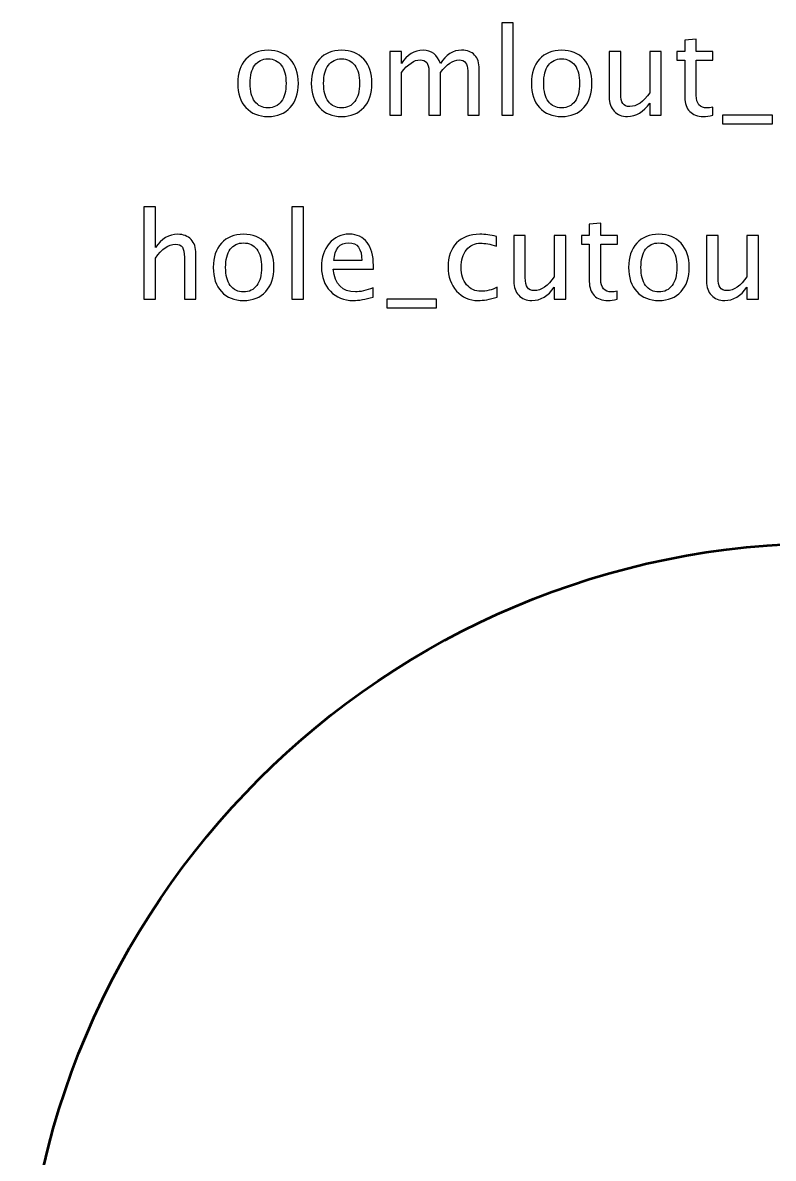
# Model space of a CAD drawing. Header units: centimetres. Extents: x -42.5 to 44.4, y -43.5 to 43.2.
# Drawn here: x 36.15 to 38.803, y -2.325 to 1.689 of the extents above; entities that cross this region are included whole.
import ezdxf

# ---------------------------------------------------------------- set-up
doc = ezdxf.new("R2010")
doc.units = ezdxf.units.CM
doc.header["$MEASUREMENT"] = 0
doc.layers.add('Layer 1', color=7, linetype='Continuous')

msp = doc.modelspace()

# ---------------------------------------------------------------- linework, layer by layer
at = {"layer": 'Layer 1', "lineweight": 53}
msp.add_ellipse((39, -3), major_axis=(0, 2.85), ratio=1, dxfattribs=at)
at = {"layer": 'Layer 1'}
for points, knots in [([(37.84312, 1.36265), (37.84312, 1.36265), (37.84312, 1.68904), (37.84312, 1.68904), (37.84312, 1.68904), (37.84312, 1.68904), (37.88376, 1.68904), (37.88376, 1.68904), (37.88376, 1.68904), (37.88376, 1.68904), (37.88376, 1.36265), (37.88376, 1.36265), (37.88376, 1.36265), (37.88376, 1.36265), (37.84312, 1.36265), (37.84312, 1.36265)], [0, 0, 0, 0, 0.2, 0.2, 0.2, 0.2, 0.4, 0.4, 0.4, 0.4, 0.6, 0.6, 0.6, 0.6, 1, 1, 1, 1]), ([(38.58861, 1.36272), (38.57605, 1.35926), (38.56511, 1.35757), (38.55587, 1.35757), (38.55587, 1.35757), (38.53513, 1.35757), (38.51897, 1.3635), (38.5074, 1.37535), (38.5074, 1.37535), (38.49576, 1.3872), (38.48997, 1.40364), (38.48997, 1.42474), (38.48997, 1.42474), (38.48997, 1.42474), (38.48997, 1.55654), (38.48997, 1.55654), (38.48997, 1.55654), (38.48997, 1.55654), (38.46189, 1.55654), (38.46189, 1.55654), (38.46189, 1.55654), (38.46189, 1.55654), (38.46189, 1.58701), (38.46189, 1.58701), (38.46189, 1.58701), (38.46189, 1.58701), (38.48997, 1.58701), (38.48997, 1.58701), (38.48997, 1.58701), (38.48997, 1.58701), (38.48997, 1.62758), (38.48997, 1.62758), (38.48997, 1.62758), (38.48997, 1.62758), (38.53061, 1.63146), (38.53061, 1.63146), (38.53061, 1.63146), (38.53061, 1.63146), (38.53061, 1.58701), (38.53061, 1.58701), (38.53061, 1.58701), (38.53061, 1.58701), (38.58946, 1.58701), (38.58946, 1.58701), (38.58946, 1.58701), (38.58946, 1.58701), (38.58946, 1.55654), (38.58946, 1.55654), (38.58946, 1.55654), (38.58946, 1.55654), (38.53061, 1.55654), (38.53061, 1.55654), (38.53061, 1.55654), (38.53061, 1.55654), (38.53061, 1.43208), (38.53061, 1.43208), (38.53061, 1.43208), (38.53061, 1.40273), (38.54338, 1.38805), (38.56885, 1.38805), (38.56885, 1.38805), (38.57429, 1.38805), (38.58085, 1.38897), (38.58861, 1.39073), (38.58861, 1.39073), (38.58861, 1.39073), (38.58861, 1.36272), (38.58861, 1.36272)], [0, 0, 0, 0, 0.0555556, 0.0555556, 0.0555556, 0.0555556, 0.1111111, 0.1111111, 0.1111111, 0.1111111, 0.1666667, 0.1666667, 0.1666667, 0.1666667, 0.2222222, 0.2222222, 0.2222222, 0.2222222, 0.2777778, 0.2777778, 0.2777778, 0.2777778, 0.3333333, 0.3333333, 0.3333333, 0.3333333, 0.3888889, 0.3888889, 0.3888889, 0.3888889, 0.4444444, 0.4444444, 0.4444444, 0.4444444, 0.5, 0.5, 0.5, 0.5, 0.5555556, 0.5555556, 0.5555556, 0.5555556, 0.6111111, 0.6111111, 0.6111111, 0.6111111, 0.6666667, 0.6666667, 0.6666667, 0.6666667, 0.7222222, 0.7222222, 0.7222222, 0.7222222, 0.7777778, 0.7777778, 0.7777778, 0.7777778, 0.8333333, 0.8333333, 0.8333333, 0.8333333, 0.8888889, 0.8888889, 0.8888889, 0.8888889, 1, 1, 1, 1]), ([(37.01705, 1.35757), (36.9841, 1.35757), (36.958, 1.36808), (36.93881, 1.38911), (36.93881, 1.38911), (36.91955, 1.41013), (36.90995, 1.43871), (36.90995, 1.47476), (36.90995, 1.47476), (36.90995, 1.51074), (36.91955, 1.53925), (36.93881, 1.5602), (36.93881, 1.5602), (36.958, 1.58116), (36.9841, 1.59167), (37.01705, 1.59167), (37.01705, 1.59167), (37.05, 1.59167), (37.07611, 1.58116), (37.0953, 1.5602), (37.0953, 1.5602), (37.11456, 1.53925), (37.12415, 1.51074), (37.12415, 1.47476), (37.12415, 1.47476), (37.12415, 1.43871), (37.11456, 1.41013), (37.0953, 1.38911), (37.0953, 1.38911), (37.07611, 1.36808), (37.05, 1.35757), (37.01705, 1.35757)], [0, 0, 0, 0, 0.1111111, 0.1111111, 0.1111111, 0.1111111, 0.2222222, 0.2222222, 0.2222222, 0.2222222, 0.3333333, 0.3333333, 0.3333333, 0.3333333, 0.4444444, 0.4444444, 0.4444444, 0.4444444, 0.5555556, 0.5555556, 0.5555556, 0.5555556, 0.6666667, 0.6666667, 0.6666667, 0.6666667, 0.7777778, 0.7777778, 0.7777778, 0.7777778, 1, 1, 1, 1]), ([(37.27712, 1.35757), (37.24417, 1.35757), (37.21807, 1.36808), (37.19888, 1.38911), (37.19888, 1.38911), (37.17962, 1.41013), (37.17002, 1.43871), (37.17002, 1.47476), (37.17002, 1.47476), (37.17002, 1.51074), (37.17962, 1.53925), (37.19888, 1.5602), (37.19888, 1.5602), (37.21807, 1.58116), (37.24417, 1.59167), (37.27712, 1.59167), (37.27712, 1.59167), (37.31007, 1.59167), (37.33618, 1.58116), (37.35537, 1.5602), (37.35537, 1.5602), (37.37463, 1.53925), (37.38422, 1.51074), (37.38422, 1.47476), (37.38422, 1.47476), (37.38422, 1.43871), (37.37463, 1.41013), (37.35537, 1.38911), (37.35537, 1.38911), (37.33618, 1.36808), (37.31007, 1.35757), (37.27712, 1.35757)], [0, 0, 0, 0, 0.1111111, 0.1111111, 0.1111111, 0.1111111, 0.2222222, 0.2222222, 0.2222222, 0.2222222, 0.3333333, 0.3333333, 0.3333333, 0.3333333, 0.4444444, 0.4444444, 0.4444444, 0.4444444, 0.5555556, 0.5555556, 0.5555556, 0.5555556, 0.6666667, 0.6666667, 0.6666667, 0.6666667, 0.7777778, 0.7777778, 0.7777778, 0.7777778, 1, 1, 1, 1]), ([(37.44787, 1.36265), (37.44787, 1.36265), (37.44787, 1.58701), (37.44787, 1.58701), (37.44787, 1.58701), (37.44787, 1.58701), (37.48851, 1.58701), (37.48851, 1.58701), (37.48851, 1.58701), (37.48851, 1.58701), (37.48851, 1.54461), (37.48851, 1.54461), (37.48851, 1.54461), (37.50834, 1.57601), (37.53374, 1.59167), (37.56485, 1.59167), (37.56485, 1.59167), (37.59484, 1.59167), (37.61523, 1.57601), (37.62609, 1.54461), (37.62609, 1.54461), (37.64535, 1.57629), (37.67047, 1.59209), (37.7013, 1.59209), (37.7013, 1.59209), (37.72099, 1.59209), (37.7363, 1.58631), (37.74723, 1.57467), (37.74723, 1.57467), (37.75817, 1.56303), (37.76367, 1.54673), (37.76367, 1.52577), (37.76367, 1.52577), (37.76367, 1.52577), (37.76367, 1.36265), (37.76367, 1.36265), (37.76367, 1.36265), (37.76367, 1.36265), (37.72303, 1.36265), (37.72303, 1.36265), (37.72303, 1.36265), (37.72303, 1.36265), (37.72303, 1.51907), (37.72303, 1.51907), (37.72303, 1.51907), (37.72303, 1.54461), (37.71287, 1.55738), (37.69255, 1.55738), (37.69255, 1.55738), (37.67146, 1.55738), (37.6493, 1.54249), (37.62609, 1.51265), (37.62609, 1.51265), (37.62609, 1.51265), (37.62609, 1.36265), (37.62609, 1.36265), (37.62609, 1.36265), (37.62609, 1.36265), (37.58545, 1.36265), (37.58545, 1.36265), (37.58545, 1.36265), (37.58545, 1.36265), (37.58545, 1.51921), (37.58545, 1.51921), (37.58545, 1.51921), (37.58545, 1.54496), (37.57515, 1.55781), (37.55448, 1.55781), (37.55448, 1.55781), (37.53395, 1.55781), (37.51193, 1.54285), (37.48851, 1.51286), (37.48851, 1.51286), (37.48851, 1.51286), (37.48851, 1.36265), (37.48851, 1.36265), (37.48851, 1.36265), (37.48851, 1.36265), (37.44787, 1.36265), (37.44787, 1.36265)], [0, 0, 0, 0, 0.047619, 0.047619, 0.047619, 0.047619, 0.0952381, 0.0952381, 0.0952381, 0.0952381, 0.1428571, 0.1428571, 0.1428571, 0.1428571, 0.1904762, 0.1904762, 0.1904762, 0.1904762, 0.2380952, 0.2380952, 0.2380952, 0.2380952, 0.2857143, 0.2857143, 0.2857143, 0.2857143, 0.3333333, 0.3333333, 0.3333333, 0.3333333, 0.3809524, 0.3809524, 0.3809524, 0.3809524, 0.4285714, 0.4285714, 0.4285714, 0.4285714, 0.4761905, 0.4761905, 0.4761905, 0.4761905, 0.5238095, 0.5238095, 0.5238095, 0.5238095, 0.5714286, 0.5714286, 0.5714286, 0.5714286, 0.6190476, 0.6190476, 0.6190476, 0.6190476, 0.6666667, 0.6666667, 0.6666667, 0.6666667, 0.7142857, 0.7142857, 0.7142857, 0.7142857, 0.7619048, 0.7619048, 0.7619048, 0.7619048, 0.8095238, 0.8095238, 0.8095238, 0.8095238, 0.8571429, 0.8571429, 0.8571429, 0.8571429, 0.9047619, 0.9047619, 0.9047619, 0.9047619, 1, 1, 1, 1]), ([(38.05478, 1.35757), (38.02183, 1.35757), (37.99573, 1.36808), (37.97654, 1.38911), (37.97654, 1.38911), (37.95728, 1.41013), (37.94768, 1.43871), (37.94768, 1.47476), (37.94768, 1.47476), (37.94768, 1.51074), (37.95728, 1.53925), (37.97654, 1.5602), (37.97654, 1.5602), (37.99573, 1.58116), (38.02183, 1.59167), (38.05478, 1.59167), (38.05478, 1.59167), (38.08773, 1.59167), (38.11384, 1.58116), (38.13303, 1.5602), (38.13303, 1.5602), (38.15229, 1.53925), (38.16188, 1.51074), (38.16188, 1.47476), (38.16188, 1.47476), (38.16188, 1.43871), (38.15229, 1.41013), (38.13303, 1.38911), (38.13303, 1.38911), (38.11384, 1.36808), (38.08773, 1.35757), (38.05478, 1.35757)], [0, 0, 0, 0, 0.1111111, 0.1111111, 0.1111111, 0.1111111, 0.2222222, 0.2222222, 0.2222222, 0.2222222, 0.3333333, 0.3333333, 0.3333333, 0.3333333, 0.4444444, 0.4444444, 0.4444444, 0.4444444, 0.5555556, 0.5555556, 0.5555556, 0.5555556, 0.6666667, 0.6666667, 0.6666667, 0.6666667, 0.7777778, 0.7777778, 0.7777778, 0.7777778, 1, 1, 1, 1]), ([(38.36608, 1.36265), (38.36608, 1.36265), (38.36608, 1.40484), (38.36608, 1.40484), (38.36608, 1.40484), (38.34441, 1.3733), (38.3181, 1.35757), (38.28719, 1.35757), (38.28719, 1.35757), (38.26758, 1.35757), (38.25199, 1.36371), (38.24042, 1.37606), (38.24042, 1.37606), (38.22878, 1.3884), (38.22299, 1.40498), (38.22299, 1.42594), (38.22299, 1.42594), (38.22299, 1.42594), (38.22299, 1.58701), (38.22299, 1.58701), (38.22299, 1.58701), (38.22299, 1.58701), (38.26363, 1.58701), (38.26363, 1.58701), (38.26363, 1.58701), (38.26363, 1.58701), (38.26363, 1.4392), (38.26363, 1.4392), (38.26363, 1.4392), (38.26363, 1.42234), (38.2661, 1.41042), (38.27097, 1.40336), (38.27097, 1.40336), (38.27591, 1.39623), (38.28409, 1.39271), (38.29559, 1.39271), (38.29559, 1.39271), (38.32043, 1.39271), (38.34399, 1.409), (38.36608, 1.44167), (38.36608, 1.44167), (38.36608, 1.44167), (38.36608, 1.58701), (38.36608, 1.58701), (38.36608, 1.58701), (38.36608, 1.58701), (38.40671, 1.58701), (38.40671, 1.58701), (38.40671, 1.58701), (38.40671, 1.58701), (38.40671, 1.36265), (38.40671, 1.36265), (38.40671, 1.36265), (38.40671, 1.36265), (38.36608, 1.36265), (38.36608, 1.36265)], [0, 0, 0, 0, 0.0666667, 0.0666667, 0.0666667, 0.0666667, 0.1333333, 0.1333333, 0.1333333, 0.1333333, 0.2, 0.2, 0.2, 0.2, 0.2666667, 0.2666667, 0.2666667, 0.2666667, 0.3333333, 0.3333333, 0.3333333, 0.3333333, 0.4, 0.4, 0.4, 0.4, 0.4666667, 0.4666667, 0.4666667, 0.4666667, 0.5333333, 0.5333333, 0.5333333, 0.5333333, 0.6, 0.6, 0.6, 0.6, 0.6666667, 0.6666667, 0.6666667, 0.6666667, 0.7333333, 0.7333333, 0.7333333, 0.7333333, 0.8, 0.8, 0.8, 0.8, 0.8666667, 0.8666667, 0.8666667, 0.8666667, 1, 1, 1, 1]), ([(37.01698, 1.38805), (37.03709, 1.38805), (37.05275, 1.3956), (37.0639, 1.41077), (37.0639, 1.41077), (37.07498, 1.42587), (37.08055, 1.44725), (37.08055, 1.47476), (37.08055, 1.47476), (37.08055, 1.50221), (37.07498, 1.52352), (37.0639, 1.53861), (37.0639, 1.53861), (37.05275, 1.55364), (37.03709, 1.56119), (37.01698, 1.56119), (37.01698, 1.56119), (36.9968, 1.56119), (36.98114, 1.55364), (36.97013, 1.53861), (36.97013, 1.53861), (36.95906, 1.52352), (36.95355, 1.50221), (36.95355, 1.47476), (36.95355, 1.47476), (36.95355, 1.44725), (36.95906, 1.42587), (36.97013, 1.41077), (36.97013, 1.41077), (36.98114, 1.3956), (36.9968, 1.38805), (37.01698, 1.38805)], [0, 0, 0, 0, 0.1111111, 0.1111111, 0.1111111, 0.1111111, 0.2222222, 0.2222222, 0.2222222, 0.2222222, 0.3333333, 0.3333333, 0.3333333, 0.3333333, 0.4444444, 0.4444444, 0.4444444, 0.4444444, 0.5555556, 0.5555556, 0.5555556, 0.5555556, 0.6666667, 0.6666667, 0.6666667, 0.6666667, 0.7777778, 0.7777778, 0.7777778, 0.7777778, 1, 1, 1, 1]), ([(37.27705, 1.38805), (37.29716, 1.38805), (37.31282, 1.3956), (37.32397, 1.41077), (37.32397, 1.41077), (37.33505, 1.42587), (37.34062, 1.44725), (37.34062, 1.47476), (37.34062, 1.47476), (37.34062, 1.50221), (37.33505, 1.52352), (37.32397, 1.53861), (37.32397, 1.53861), (37.31282, 1.55364), (37.29716, 1.56119), (37.27705, 1.56119), (37.27705, 1.56119), (37.25687, 1.56119), (37.24121, 1.55364), (37.2302, 1.53861), (37.2302, 1.53861), (37.21913, 1.52352), (37.21362, 1.50221), (37.21362, 1.47476), (37.21362, 1.47476), (37.21362, 1.44725), (37.21913, 1.42587), (37.2302, 1.41077), (37.2302, 1.41077), (37.24121, 1.3956), (37.25687, 1.38805), (37.27705, 1.38805)], [0, 0, 0, 0, 0.1111111, 0.1111111, 0.1111111, 0.1111111, 0.2222222, 0.2222222, 0.2222222, 0.2222222, 0.3333333, 0.3333333, 0.3333333, 0.3333333, 0.4444444, 0.4444444, 0.4444444, 0.4444444, 0.5555556, 0.5555556, 0.5555556, 0.5555556, 0.6666667, 0.6666667, 0.6666667, 0.6666667, 0.7777778, 0.7777778, 0.7777778, 0.7777778, 1, 1, 1, 1]), ([(38.05471, 1.38805), (38.07482, 1.38805), (38.09048, 1.3956), (38.10163, 1.41077), (38.10163, 1.41077), (38.11271, 1.42587), (38.11828, 1.44725), (38.11828, 1.47476), (38.11828, 1.47476), (38.11828, 1.50221), (38.11271, 1.52352), (38.10163, 1.53861), (38.10163, 1.53861), (38.09048, 1.55364), (38.07482, 1.56119), (38.05471, 1.56119), (38.05471, 1.56119), (38.03453, 1.56119), (38.01887, 1.55364), (38.00786, 1.53861), (38.00786, 1.53861), (37.99679, 1.52352), (37.99128, 1.50221), (37.99128, 1.47476), (37.99128, 1.47476), (37.99128, 1.44725), (37.99679, 1.42587), (38.00786, 1.41077), (38.00786, 1.41077), (38.01887, 1.3956), (38.03453, 1.38805), (38.05471, 1.38805)], [0, 0, 0, 0, 0.1111111, 0.1111111, 0.1111111, 0.1111111, 0.2222222, 0.2222222, 0.2222222, 0.2222222, 0.3333333, 0.3333333, 0.3333333, 0.3333333, 0.4444444, 0.4444444, 0.4444444, 0.4444444, 0.5555556, 0.5555556, 0.5555556, 0.5555556, 0.6666667, 0.6666667, 0.6666667, 0.6666667, 0.7777778, 0.7777778, 0.7777778, 0.7777778, 1, 1, 1, 1]), ([(38.62375, 1.33217), (38.62375, 1.33217), (38.62375, 1.36265), (38.62375, 1.36265), (38.62375, 1.36265), (38.62375, 1.36265), (38.79986, 1.36265), (38.79986, 1.36265), (38.79986, 1.36265), (38.79986, 1.36265), (38.79986, 1.33217), (38.79986, 1.33217), (38.79986, 1.33217), (38.79986, 1.33217), (38.62375, 1.33217), (38.62375, 1.33217)], [0, 0, 0, 0, 0.2, 0.2, 0.2, 0.2, 0.4, 0.4, 0.4, 0.4, 0.6, 0.6, 0.6, 0.6, 1, 1, 1, 1]), ([(36.57858, 0.71213), (36.57858, 0.71213), (36.57858, 1.03852), (36.57858, 1.03852), (36.57858, 1.03852), (36.57858, 1.03852), (36.61922, 1.03852), (36.61922, 1.03852), (36.61922, 1.03852), (36.61922, 1.03852), (36.61922, 0.89409), (36.61922, 0.89409), (36.61922, 0.89409), (36.64074, 0.92549), (36.66713, 0.94115), (36.69831, 0.94115), (36.69831, 0.94115), (36.71793, 0.94115), (36.73352, 0.93501), (36.74502, 0.92267), (36.74502, 0.92267), (36.75652, 0.91039), (36.7623, 0.89381), (36.7623, 0.87307), (36.7623, 0.87307), (36.7623, 0.87307), (36.7623, 0.71213), (36.7623, 0.71213), (36.7623, 0.71213), (36.7623, 0.71213), (36.72167, 0.71213), (36.72167, 0.71213), (36.72167, 0.71213), (36.72167, 0.71213), (36.72167, 0.8598), (36.72167, 0.8598), (36.72167, 0.8598), (36.72167, 0.87645), (36.7192, 0.88831), (36.71433, 0.89536), (36.71433, 0.89536), (36.70939, 0.90249), (36.70127, 0.90602), (36.68992, 0.90602), (36.68992, 0.90602), (36.66494, 0.90602), (36.64137, 0.88972), (36.61922, 0.85712), (36.61922, 0.85712), (36.61922, 0.85712), (36.61922, 0.71213), (36.61922, 0.71213), (36.61922, 0.71213), (36.61922, 0.71213), (36.57858, 0.71213), (36.57858, 0.71213)], [0, 0, 0, 0, 0.0666667, 0.0666667, 0.0666667, 0.0666667, 0.1333333, 0.1333333, 0.1333333, 0.1333333, 0.2, 0.2, 0.2, 0.2, 0.2666667, 0.2666667, 0.2666667, 0.2666667, 0.3333333, 0.3333333, 0.3333333, 0.3333333, 0.4, 0.4, 0.4, 0.4, 0.4666667, 0.4666667, 0.4666667, 0.4666667, 0.5333333, 0.5333333, 0.5333333, 0.5333333, 0.6, 0.6, 0.6, 0.6, 0.6666667, 0.6666667, 0.6666667, 0.6666667, 0.7333333, 0.7333333, 0.7333333, 0.7333333, 0.8, 0.8, 0.8, 0.8, 0.8666667, 0.8666667, 0.8666667, 0.8666667, 1, 1, 1, 1]), ([(37.1014, 0.71213), (37.1014, 0.71213), (37.1014, 1.03852), (37.1014, 1.03852), (37.1014, 1.03852), (37.1014, 1.03852), (37.14204, 1.03852), (37.14204, 1.03852), (37.14204, 1.03852), (37.14204, 1.03852), (37.14204, 0.71213), (37.14204, 0.71213), (37.14204, 0.71213), (37.14204, 0.71213), (37.1014, 0.71213), (37.1014, 0.71213)], [0, 0, 0, 0, 0.2, 0.2, 0.2, 0.2, 0.4, 0.4, 0.4, 0.4, 0.6, 0.6, 0.6, 0.6, 1, 1, 1, 1]), ([(38.25118, 0.7122), (38.23862, 0.70874), (38.22768, 0.70705), (38.21844, 0.70705), (38.21844, 0.70705), (38.1977, 0.70705), (38.18154, 0.71298), (38.16997, 0.72483), (38.16997, 0.72483), (38.15833, 0.73668), (38.15254, 0.75312), (38.15254, 0.77422), (38.15254, 0.77422), (38.15254, 0.77422), (38.15254, 0.90602), (38.15254, 0.90602), (38.15254, 0.90602), (38.15254, 0.90602), (38.12446, 0.90602), (38.12446, 0.90602), (38.12446, 0.90602), (38.12446, 0.90602), (38.12446, 0.93649), (38.12446, 0.93649), (38.12446, 0.93649), (38.12446, 0.93649), (38.15254, 0.93649), (38.15254, 0.93649), (38.15254, 0.93649), (38.15254, 0.93649), (38.15254, 0.97706), (38.15254, 0.97706), (38.15254, 0.97706), (38.15254, 0.97706), (38.19318, 0.98094), (38.19318, 0.98094), (38.19318, 0.98094), (38.19318, 0.98094), (38.19318, 0.93649), (38.19318, 0.93649), (38.19318, 0.93649), (38.19318, 0.93649), (38.25203, 0.93649), (38.25203, 0.93649), (38.25203, 0.93649), (38.25203, 0.93649), (38.25203, 0.90602), (38.25203, 0.90602), (38.25203, 0.90602), (38.25203, 0.90602), (38.19318, 0.90602), (38.19318, 0.90602), (38.19318, 0.90602), (38.19318, 0.90602), (38.19318, 0.78156), (38.19318, 0.78156), (38.19318, 0.78156), (38.19318, 0.75221), (38.20595, 0.73753), (38.23142, 0.73753), (38.23142, 0.73753), (38.23686, 0.73753), (38.24342, 0.73845), (38.25118, 0.74021), (38.25118, 0.74021), (38.25118, 0.74021), (38.25118, 0.7122), (38.25118, 0.7122)], [0, 0, 0, 0, 0.0555556, 0.0555556, 0.0555556, 0.0555556, 0.1111111, 0.1111111, 0.1111111, 0.1111111, 0.1666667, 0.1666667, 0.1666667, 0.1666667, 0.2222222, 0.2222222, 0.2222222, 0.2222222, 0.2777778, 0.2777778, 0.2777778, 0.2777778, 0.3333333, 0.3333333, 0.3333333, 0.3333333, 0.3888889, 0.3888889, 0.3888889, 0.3888889, 0.4444444, 0.4444444, 0.4444444, 0.4444444, 0.5, 0.5, 0.5, 0.5, 0.5555556, 0.5555556, 0.5555556, 0.5555556, 0.6111111, 0.6111111, 0.6111111, 0.6111111, 0.6666667, 0.6666667, 0.6666667, 0.6666667, 0.7222222, 0.7222222, 0.7222222, 0.7222222, 0.7777778, 0.7777778, 0.7777778, 0.7777778, 0.8333333, 0.8333333, 0.8333333, 0.8333333, 0.8888889, 0.8888889, 0.8888889, 0.8888889, 1, 1, 1, 1]), ([(36.93065, 0.70705), (36.8977, 0.70705), (36.8716, 0.71756), (36.85241, 0.73859), (36.85241, 0.73859), (36.83315, 0.75961), (36.82355, 0.78819), (36.82355, 0.82424), (36.82355, 0.82424), (36.82355, 0.86022), (36.83315, 0.88873), (36.85241, 0.90968), (36.85241, 0.90968), (36.8716, 0.93064), (36.8977, 0.94115), (36.93065, 0.94115), (36.93065, 0.94115), (36.9636, 0.94115), (36.98971, 0.93064), (37.0089, 0.90968), (37.0089, 0.90968), (37.02816, 0.88873), (37.03775, 0.86022), (37.03775, 0.82424), (37.03775, 0.82424), (37.03775, 0.78819), (37.02816, 0.75961), (37.0089, 0.73859), (37.0089, 0.73859), (36.98971, 0.71756), (36.9636, 0.70705), (36.93065, 0.70705)], [0, 0, 0, 0, 0.1111111, 0.1111111, 0.1111111, 0.1111111, 0.2222222, 0.2222222, 0.2222222, 0.2222222, 0.3333333, 0.3333333, 0.3333333, 0.3333333, 0.4444444, 0.4444444, 0.4444444, 0.4444444, 0.5555556, 0.5555556, 0.5555556, 0.5555556, 0.6666667, 0.6666667, 0.6666667, 0.6666667, 0.7777778, 0.7777778, 0.7777778, 0.7777778, 1, 1, 1, 1]), ([(37.38842, 0.71933), (37.36111, 0.71114), (37.33776, 0.70705), (37.31828, 0.70705), (37.31828, 0.70705), (37.28505, 0.70705), (37.25803, 0.71806), (37.23722, 0.74), (37.23722, 0.74), (37.2164, 0.76194), (37.20596, 0.79038), (37.20596, 0.82537), (37.20596, 0.82537), (37.20596, 0.85931), (37.21513, 0.88718), (37.23355, 0.90898), (37.23355, 0.90898), (37.25196, 0.93071), (37.27553, 0.94157), (37.30424, 0.94157), (37.30424, 0.94157), (37.33141, 0.94157), (37.35243, 0.93191), (37.36725, 0.91258), (37.36725, 0.91258), (37.38207, 0.89324), (37.38947, 0.86587), (37.38947, 0.83038), (37.38947, 0.83038), (37.38947, 0.83038), (37.38926, 0.81796), (37.38926, 0.81796), (37.38926, 0.81796), (37.38926, 0.81796), (37.24745, 0.81796), (37.24745, 0.81796), (37.24745, 0.81796), (37.25337, 0.76434), (37.27955, 0.73753), (37.3259, 0.73753), (37.3259, 0.73753), (37.34291, 0.73753), (37.36372, 0.74233), (37.38842, 0.75192), (37.38842, 0.75192), (37.38842, 0.75192), (37.38842, 0.71933), (37.38842, 0.71933)], [0, 0, 0, 0, 0.0769231, 0.0769231, 0.0769231, 0.0769231, 0.1538462, 0.1538462, 0.1538462, 0.1538462, 0.2307692, 0.2307692, 0.2307692, 0.2307692, 0.3076923, 0.3076923, 0.3076923, 0.3076923, 0.3846154, 0.3846154, 0.3846154, 0.3846154, 0.4615385, 0.4615385, 0.4615385, 0.4615385, 0.5384615, 0.5384615, 0.5384615, 0.5384615, 0.6153846, 0.6153846, 0.6153846, 0.6153846, 0.6923077, 0.6923077, 0.6923077, 0.6923077, 0.7692308, 0.7692308, 0.7692308, 0.7692308, 0.8461538, 0.8461538, 0.8461538, 0.8461538, 1, 1, 1, 1]), ([(37.82707, 0.7189), (37.80075, 0.711), (37.77803, 0.70705), (37.75891, 0.70705), (37.75891, 0.70705), (37.72857, 0.70705), (37.70345, 0.71827), (37.68349, 0.74063), (37.68349, 0.74063), (37.66352, 0.76307), (37.6535, 0.79136), (37.6535, 0.82544), (37.6535, 0.82544), (37.6535, 0.86185), (37.66338, 0.89028), (37.68313, 0.9106), (37.68313, 0.9106), (37.70289, 0.93099), (37.73048, 0.94115), (37.76589, 0.94115), (37.76589, 0.94115), (37.78332, 0.94115), (37.80294, 0.93875), (37.82453, 0.93395), (37.82453, 0.93395), (37.82453, 0.93395), (37.82453, 0.89967), (37.82453, 0.89967), (37.82453, 0.89967), (37.80159, 0.90644), (37.7829, 0.90983), (37.7685, 0.90983), (37.7685, 0.90983), (37.74762, 0.90983), (37.7309, 0.90199), (37.71841, 0.8864), (37.71841, 0.8864), (37.70592, 0.87081), (37.69964, 0.84999), (37.69964, 0.82403), (37.69964, 0.82403), (37.69964, 0.79884), (37.70613, 0.77852), (37.71905, 0.76293), (37.71905, 0.76293), (37.73196, 0.74741), (37.74882, 0.73965), (37.76977, 0.73965), (37.76977, 0.73965), (37.78833, 0.73965), (37.80738, 0.74444), (37.82707, 0.75404), (37.82707, 0.75404), (37.82707, 0.75404), (37.82707, 0.7189), (37.82707, 0.7189)], [0, 0, 0, 0, 0.0666667, 0.0666667, 0.0666667, 0.0666667, 0.1333333, 0.1333333, 0.1333333, 0.1333333, 0.2, 0.2, 0.2, 0.2, 0.2666667, 0.2666667, 0.2666667, 0.2666667, 0.3333333, 0.3333333, 0.3333333, 0.3333333, 0.4, 0.4, 0.4, 0.4, 0.4666667, 0.4666667, 0.4666667, 0.4666667, 0.5333333, 0.5333333, 0.5333333, 0.5333333, 0.6, 0.6, 0.6, 0.6, 0.6666667, 0.6666667, 0.6666667, 0.6666667, 0.7333333, 0.7333333, 0.7333333, 0.7333333, 0.8, 0.8, 0.8, 0.8, 0.8666667, 0.8666667, 0.8666667, 0.8666667, 1, 1, 1, 1]), ([(38.02865, 0.71213), (38.02865, 0.71213), (38.02865, 0.75432), (38.02865, 0.75432), (38.02865, 0.75432), (38.00698, 0.72278), (37.98067, 0.70705), (37.94976, 0.70705), (37.94976, 0.70705), (37.93015, 0.70705), (37.91456, 0.71319), (37.90299, 0.72554), (37.90299, 0.72554), (37.89135, 0.73788), (37.88556, 0.75446), (37.88556, 0.77542), (37.88556, 0.77542), (37.88556, 0.77542), (37.88556, 0.93649), (37.88556, 0.93649), (37.88556, 0.93649), (37.88556, 0.93649), (37.9262, 0.93649), (37.9262, 0.93649), (37.9262, 0.93649), (37.9262, 0.93649), (37.9262, 0.78868), (37.9262, 0.78868), (37.9262, 0.78868), (37.9262, 0.77182), (37.92867, 0.7599), (37.93354, 0.75284), (37.93354, 0.75284), (37.93848, 0.74571), (37.94666, 0.74219), (37.95816, 0.74219), (37.95816, 0.74219), (37.983, 0.74219), (38.00656, 0.75848), (38.02865, 0.79115), (38.02865, 0.79115), (38.02865, 0.79115), (38.02865, 0.93649), (38.02865, 0.93649), (38.02865, 0.93649), (38.02865, 0.93649), (38.06928, 0.93649), (38.06928, 0.93649), (38.06928, 0.93649), (38.06928, 0.93649), (38.06928, 0.71213), (38.06928, 0.71213), (38.06928, 0.71213), (38.06928, 0.71213), (38.02865, 0.71213), (38.02865, 0.71213)], [0, 0, 0, 0, 0.0666667, 0.0666667, 0.0666667, 0.0666667, 0.1333333, 0.1333333, 0.1333333, 0.1333333, 0.2, 0.2, 0.2, 0.2, 0.2666667, 0.2666667, 0.2666667, 0.2666667, 0.3333333, 0.3333333, 0.3333333, 0.3333333, 0.4, 0.4, 0.4, 0.4, 0.4666667, 0.4666667, 0.4666667, 0.4666667, 0.5333333, 0.5333333, 0.5333333, 0.5333333, 0.6, 0.6, 0.6, 0.6, 0.6666667, 0.6666667, 0.6666667, 0.6666667, 0.7333333, 0.7333333, 0.7333333, 0.7333333, 0.8, 0.8, 0.8, 0.8, 0.8666667, 0.8666667, 0.8666667, 0.8666667, 1, 1, 1, 1]), ([(38.3985, 0.70705), (38.36555, 0.70705), (38.33945, 0.71756), (38.32026, 0.73859), (38.32026, 0.73859), (38.301, 0.75961), (38.2914, 0.78819), (38.2914, 0.82424), (38.2914, 0.82424), (38.2914, 0.86022), (38.301, 0.88873), (38.32026, 0.90968), (38.32026, 0.90968), (38.33945, 0.93064), (38.36555, 0.94115), (38.3985, 0.94115), (38.3985, 0.94115), (38.43145, 0.94115), (38.45756, 0.93064), (38.47675, 0.90968), (38.47675, 0.90968), (38.49601, 0.88873), (38.5056, 0.86022), (38.5056, 0.82424), (38.5056, 0.82424), (38.5056, 0.78819), (38.49601, 0.75961), (38.47675, 0.73859), (38.47675, 0.73859), (38.45756, 0.71756), (38.43145, 0.70705), (38.3985, 0.70705)], [0, 0, 0, 0, 0.1111111, 0.1111111, 0.1111111, 0.1111111, 0.2222222, 0.2222222, 0.2222222, 0.2222222, 0.3333333, 0.3333333, 0.3333333, 0.3333333, 0.4444444, 0.4444444, 0.4444444, 0.4444444, 0.5555556, 0.5555556, 0.5555556, 0.5555556, 0.6666667, 0.6666667, 0.6666667, 0.6666667, 0.7777778, 0.7777778, 0.7777778, 0.7777778, 1, 1, 1, 1]), ([(38.7098, 0.71213), (38.7098, 0.71213), (38.7098, 0.75432), (38.7098, 0.75432), (38.7098, 0.75432), (38.68813, 0.72278), (38.66182, 0.70705), (38.63091, 0.70705), (38.63091, 0.70705), (38.6113, 0.70705), (38.59571, 0.71319), (38.58414, 0.72554), (38.58414, 0.72554), (38.5725, 0.73788), (38.56671, 0.75446), (38.56671, 0.77542), (38.56671, 0.77542), (38.56671, 0.77542), (38.56671, 0.93649), (38.56671, 0.93649), (38.56671, 0.93649), (38.56671, 0.93649), (38.60735, 0.93649), (38.60735, 0.93649), (38.60735, 0.93649), (38.60735, 0.93649), (38.60735, 0.78868), (38.60735, 0.78868), (38.60735, 0.78868), (38.60735, 0.77182), (38.60982, 0.7599), (38.61469, 0.75284), (38.61469, 0.75284), (38.61963, 0.74571), (38.62781, 0.74219), (38.63931, 0.74219), (38.63931, 0.74219), (38.66415, 0.74219), (38.68771, 0.75848), (38.7098, 0.79115), (38.7098, 0.79115), (38.7098, 0.79115), (38.7098, 0.93649), (38.7098, 0.93649), (38.7098, 0.93649), (38.7098, 0.93649), (38.75043, 0.93649), (38.75043, 0.93649), (38.75043, 0.93649), (38.75043, 0.93649), (38.75043, 0.71213), (38.75043, 0.71213), (38.75043, 0.71213), (38.75043, 0.71213), (38.7098, 0.71213), (38.7098, 0.71213)], [0, 0, 0, 0, 0.0666667, 0.0666667, 0.0666667, 0.0666667, 0.1333333, 0.1333333, 0.1333333, 0.1333333, 0.2, 0.2, 0.2, 0.2, 0.2666667, 0.2666667, 0.2666667, 0.2666667, 0.3333333, 0.3333333, 0.3333333, 0.3333333, 0.4, 0.4, 0.4, 0.4, 0.4666667, 0.4666667, 0.4666667, 0.4666667, 0.5333333, 0.5333333, 0.5333333, 0.5333333, 0.6, 0.6, 0.6, 0.6, 0.6666667, 0.6666667, 0.6666667, 0.6666667, 0.7333333, 0.7333333, 0.7333333, 0.7333333, 0.8, 0.8, 0.8, 0.8, 0.8666667, 0.8666667, 0.8666667, 0.8666667, 1, 1, 1, 1]), ([(36.93058, 0.73753), (36.95069, 0.73753), (36.96635, 0.74508), (36.9775, 0.76025), (36.9775, 0.76025), (36.98858, 0.77535), (36.99415, 0.79673), (36.99415, 0.82424), (36.99415, 0.82424), (36.99415, 0.85169), (36.98858, 0.873), (36.9775, 0.88809), (36.9775, 0.88809), (36.96635, 0.90312), (36.95069, 0.91067), (36.93058, 0.91067), (36.93058, 0.91067), (36.9104, 0.91067), (36.89474, 0.90312), (36.88373, 0.88809), (36.88373, 0.88809), (36.87266, 0.873), (36.86715, 0.85169), (36.86715, 0.82424), (36.86715, 0.82424), (36.86715, 0.79673), (36.87266, 0.77535), (36.88373, 0.76025), (36.88373, 0.76025), (36.89474, 0.74508), (36.9104, 0.73753), (36.93058, 0.73753)], [0, 0, 0, 0, 0.1111111, 0.1111111, 0.1111111, 0.1111111, 0.2222222, 0.2222222, 0.2222222, 0.2222222, 0.3333333, 0.3333333, 0.3333333, 0.3333333, 0.4444444, 0.4444444, 0.4444444, 0.4444444, 0.5555556, 0.5555556, 0.5555556, 0.5555556, 0.6666667, 0.6666667, 0.6666667, 0.6666667, 0.7777778, 0.7777778, 0.7777778, 0.7777778, 1, 1, 1, 1]), ([(37.24956, 0.84844), (37.24956, 0.84844), (37.34862, 0.84844), (37.34862, 0.84844), (37.34862, 0.84844), (37.34862, 0.89021), (37.33303, 0.9111), (37.30191, 0.9111), (37.30191, 0.9111), (37.27059, 0.9111), (37.25316, 0.89021), (37.24956, 0.84844)], [0, 0, 0, 0, 0.25, 0.25, 0.25, 0.25, 0.5, 0.5, 0.5, 0.5, 1, 1, 1, 1]), ([(38.39843, 0.73753), (38.41854, 0.73753), (38.4342, 0.74508), (38.44535, 0.76025), (38.44535, 0.76025), (38.45643, 0.77535), (38.462, 0.79673), (38.462, 0.82424), (38.462, 0.82424), (38.462, 0.85169), (38.45643, 0.873), (38.44535, 0.88809), (38.44535, 0.88809), (38.4342, 0.90312), (38.41854, 0.91067), (38.39843, 0.91067), (38.39843, 0.91067), (38.37825, 0.91067), (38.36259, 0.90312), (38.35158, 0.88809), (38.35158, 0.88809), (38.34051, 0.873), (38.335, 0.85169), (38.335, 0.82424), (38.335, 0.82424), (38.335, 0.79673), (38.34051, 0.77535), (38.35158, 0.76025), (38.35158, 0.76025), (38.36259, 0.74508), (38.37825, 0.73753), (38.39843, 0.73753)], [0, 0, 0, 0, 0.1111111, 0.1111111, 0.1111111, 0.1111111, 0.2222222, 0.2222222, 0.2222222, 0.2222222, 0.3333333, 0.3333333, 0.3333333, 0.3333333, 0.4444444, 0.4444444, 0.4444444, 0.4444444, 0.5555556, 0.5555556, 0.5555556, 0.5555556, 0.6666667, 0.6666667, 0.6666667, 0.6666667, 0.7777778, 0.7777778, 0.7777778, 0.7777778, 1, 1, 1, 1]), ([(37.43675, 0.68165), (37.43675, 0.68165), (37.43675, 0.71213), (37.43675, 0.71213), (37.43675, 0.71213), (37.43675, 0.71213), (37.61286, 0.71213), (37.61286, 0.71213), (37.61286, 0.71213), (37.61286, 0.71213), (37.61286, 0.68165), (37.61286, 0.68165), (37.61286, 0.68165), (37.61286, 0.68165), (37.43675, 0.68165), (37.43675, 0.68165)], [0, 0, 0, 0, 0.2, 0.2, 0.2, 0.2, 0.4, 0.4, 0.4, 0.4, 0.6, 0.6, 0.6, 0.6, 1, 1, 1, 1])]:
    msp.add_open_spline(points, degree=3, knots=knots, dxfattribs=at)

doc.saveas('drawing.dxf')
